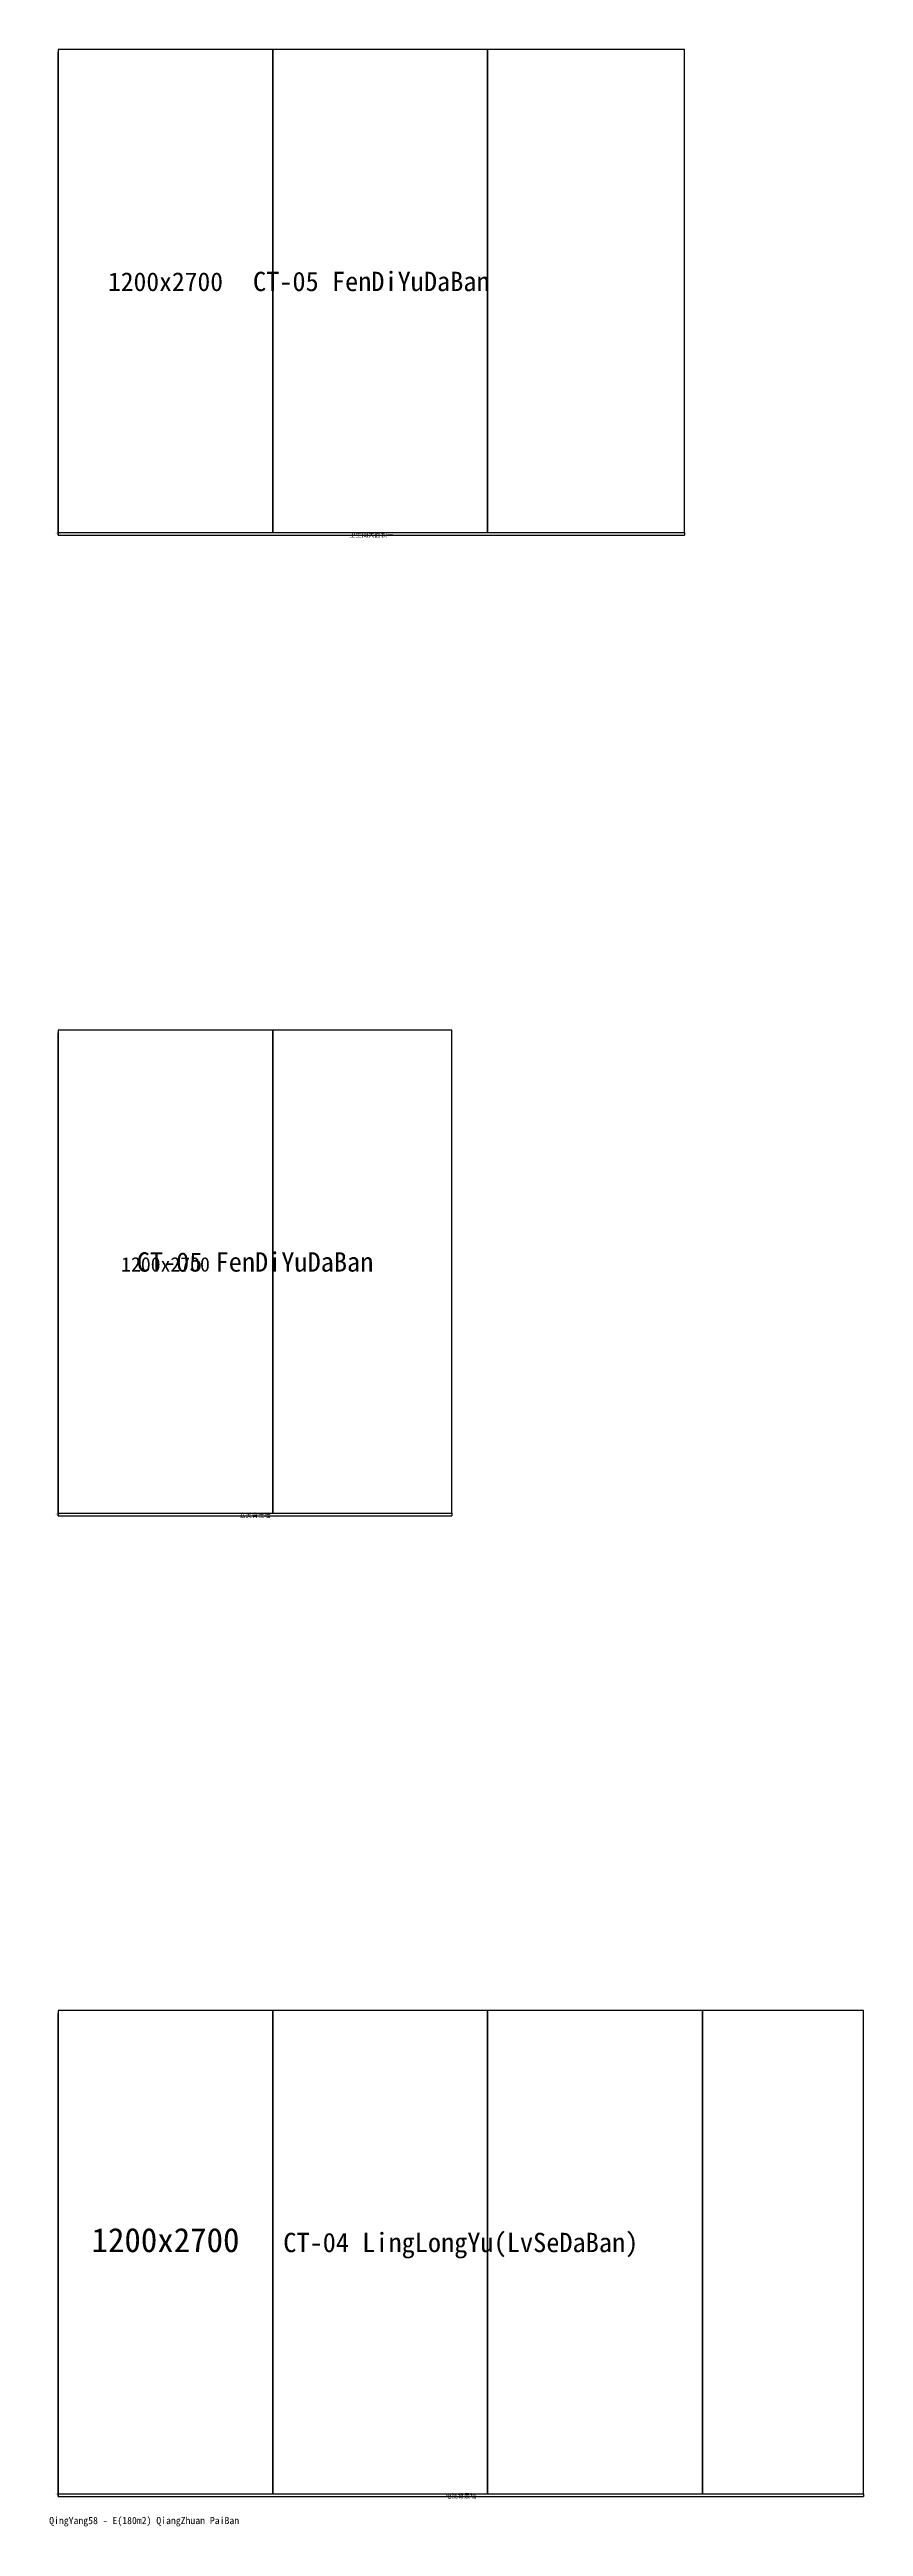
# Model space of a CAD drawing. Header units: millimetres. Extents: x 52 to 4600, y -63 to 30220.
# Drawn here: x 52 to 4600, y -63 to 13780 of the extents above; entities that cross this region are included whole.
import ezdxf
from ezdxf.enums import TextEntityAlignment as Align

# ---------------------------------------------------------------- set-up
doc = ezdxf.new("R2010")
doc.units = ezdxf.units.MM
for name, color, linetype in [('DIM', 3, 'CONTINUOUS'), ('TEXT', 7, 'CONTINUOUS'), ('TILE', 5, 'CONTINUOUS'), ('TILE_CUT', 2, 'Continuous'), ('TITLE', 6, 'CONTINUOUS'), ('WALL', 7, 'CONTINUOUS')]:
    doc.layers.add(name, color=color, linetype=linetype)

msp = doc.modelspace()

# ---------------------------------------------------------------- linework, layer by layer
at = {"layer": 'DIM'}
for p, q in [((100, 13780), (100, 13765)), ((100, 11065), (100, 13765)), ((100, 11080), (100, 11065)), ((100, 11080), (100, 11065)), ((3600, 11080), (3600, 11065)), ((100, 11065), (3600, 11065)), ((100, 8300), (100, 8285)), ((100, 5585), (100, 8285)), ((100, 5600), (100, 5585)), ((100, 5600), (100, 5585)), ((100, 5585), (2300, 5585)), ((2300, 5600), (2300, 5585)), ((100, 2820), (100, 2805)), ((100, 105), (100, 2805)), ((100, 120), (100, 105)), ((100, 120), (100, 105)), ((100, 105), (4600, 105)), ((4600, 120), (4600, 105))]:
    msp.add_line(p, q, dxfattribs=at)
at = {"layer": 'TILE'}
for points in [[(100, 11080), (1300, 11080), (1300, 13780), (100, 13780), (100, 11080)], [(1300, 11080), (2500, 11080), (2500, 13780), (1300, 13780), (1300, 11080)], [(100, 5600), (1300, 5600), (1300, 8300), (100, 8300), (100, 5600)], [(100, 120), (1300, 120), (1300, 2820), (100, 2820), (100, 120)], [(1300, 120), (2500, 120), (2500, 2820), (1300, 2820), (1300, 120)], [(2500, 120), (3700, 120), (3700, 2820), (2500, 2820), (2500, 120)]]:
    msp.add_lwpolyline(points, close=True, dxfattribs=at)
at = {"layer": 'TILE_CUT'}
for points in [[(2500, 11080), (3600, 11080), (3600, 13780), (2500, 13780), (2500, 11080)], [(1300, 5600), (2300, 5600), (2300, 8300), (1300, 8300), (1300, 5600)], [(3700, 120), (4600, 120), (4600, 2820), (3700, 2820), (3700, 120)]]:
    msp.add_lwpolyline(points, close=True, dxfattribs=at)
at = {"layer": 'WALL', "color": 7}
for points in [[(100, 11080), (3600, 11080), (3600, 13780), (100, 13780), (100, 11080)], [(100, 5600), (2300, 5600), (2300, 8300), (100, 8300), (100, 5600)], [(100, 120), (4600, 120), (4600, 2820), (100, 2820), (100, 120)]]:
    msp.add_lwpolyline(points, close=True, dxfattribs=at)

# ---------------------------------------------------------------- texts
at = {"layer": 'DIM'}
for s, height, p in [('1200x2700', 105, (700, 12430)), ('2700mm', 6, (100, 11074)), ('3500mm', 6, (1850, 11074)), ('1200x2700', 81, (700, 6950)), ('2700mm', 6, (100, 5594)), ('2200mm', 6, (1200, 5594)), ('1200x2700', 135, (700, 1470)), ('2700mm', 6, (100, 114)), ('4500mm', 6, (2350, 114))]:
    msp.add_text(s, height=height, dxfattribs=at).set_placement(p, align=Align.CENTER)
at = {"layer": 'TEXT'}
for s, height, p in [('CT-05 FenDiYuDaBan', 108, (1850, 12430)), ('卫生间大面积一', 25, (1850, 11055)), ('CT-05 FenDiYuDaBan', 108, (1200, 6950)), ('玄关背景墙', 25, (1200, 5575)), ('CT-04 LingLongYu(LvSeDaBan)', 108, (2350, 1470)), ('电视背景墙', 25, (2350, 95))]:
    msp.add_text(s, height=height, dxfattribs=at).set_placement(p, align=Align.CENTER)
at = {"layer": 'TITLE'}
msp.add_text('QingYang58 - E(180m2) QiangZhuan PaiBan', height=40, dxfattribs=at).set_placement((50, -50))

doc.saveas('drawing.dxf')
